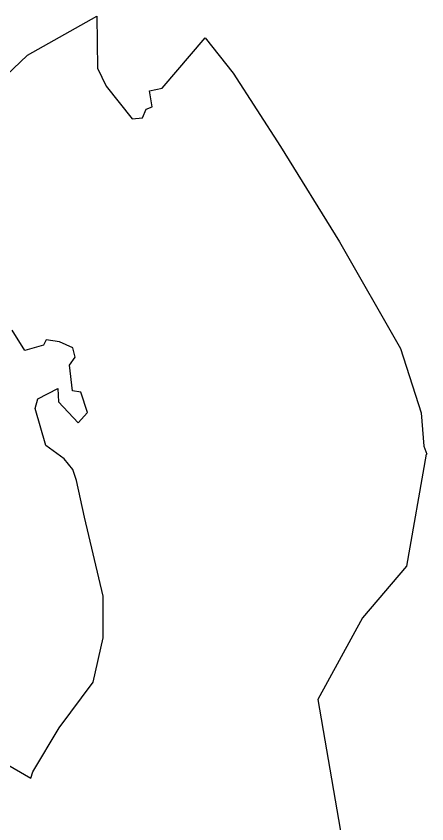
# Model space of a CAD drawing. Header units: metres. Extents: x 319310 to 323428, y 1852503 to 1859804.
# Drawn here: x 321432 to 323381, y 1855970 to 1859804 of the extents above; entities that cross this region are included whole.
import ezdxf

# ---------------------------------------------------------------- set-up
doc = ezdxf.new("R2010")
doc.units = ezdxf.units.M
doc.layers.add('village', color=3, linetype='Continuous')

msp = doc.modelspace()

# ---------------------------------------------------------------- linework, layer by layer
at = {"layer": 'village', "color": 3, "true_color": 0x00ff00}
for points in [[(321116.5, 1859269, 0), (321486.5, 1859619, 0), (321814.1, 1859804, 0), (321818.7, 1859557.8, 0), (321859.2, 1859472.2, 0), (321983.1, 1859316.4, 0), (322031.9, 1859321.3, 0), (322048.7, 1859361.8, 0), (322078, 1859373.6, 0), (322064.3, 1859450.2, 0), (322124.2, 1859462.2, 0), (322328.9, 1859701.4, 0), (322461.2, 1859532.7, 0), (322686.6, 1859185.4, 0), (322966, 1858732.7, 0), (323256.4, 1858227.2, 0), (323354.5, 1857921, 0), (323366.5, 1857762.3, 0), (323380.9, 1857725.7, 0), (323378.3, 1857725.7, 0), (323284.6, 1857193, 0), (323076, 1856948.2, 0), (322864.2, 1856561.2, 0), (323043.3, 1855513.1, 0)], [(321322.2, 1856289.2, 0), (321501.8, 1856187.2, 0), (321510.6, 1856216.7, 0), (321635.5, 1856426.1, 0), (321798, 1856643, 0), (321845.6, 1856853, 0), (321844.6, 1857050.3, 0), (321755.5, 1857426.5, 0), (321718.5, 1857599.7, 0), (321700.5, 1857651.5, 0), (321659.2, 1857703.2, 0), (321573, 1857766.1, 0), (321522, 1857941, 0), (321535, 1857987.5, 0), (321629.4, 1858036.1, 0), (321633.3, 1857973.5, 0), (321725.8, 1857873.3, 0), (321771.2, 1857923, 0), (321739.5, 1858020, 0), (321699.4, 1858025.3, 0), (321684.8, 1858146.8, 0), (321711.8, 1858185.9, 0), (321701.4, 1858229.2, 0), (321637.9, 1858257.6, 0), (321575, 1858268.4, 0), (321561.7, 1858241.8, 0), (321473, 1858216.8, 0), (321412.6, 1858313.7, 0)]]:
    msp.add_polyline3d(points, dxfattribs=at)

doc.saveas('drawing.dxf')
